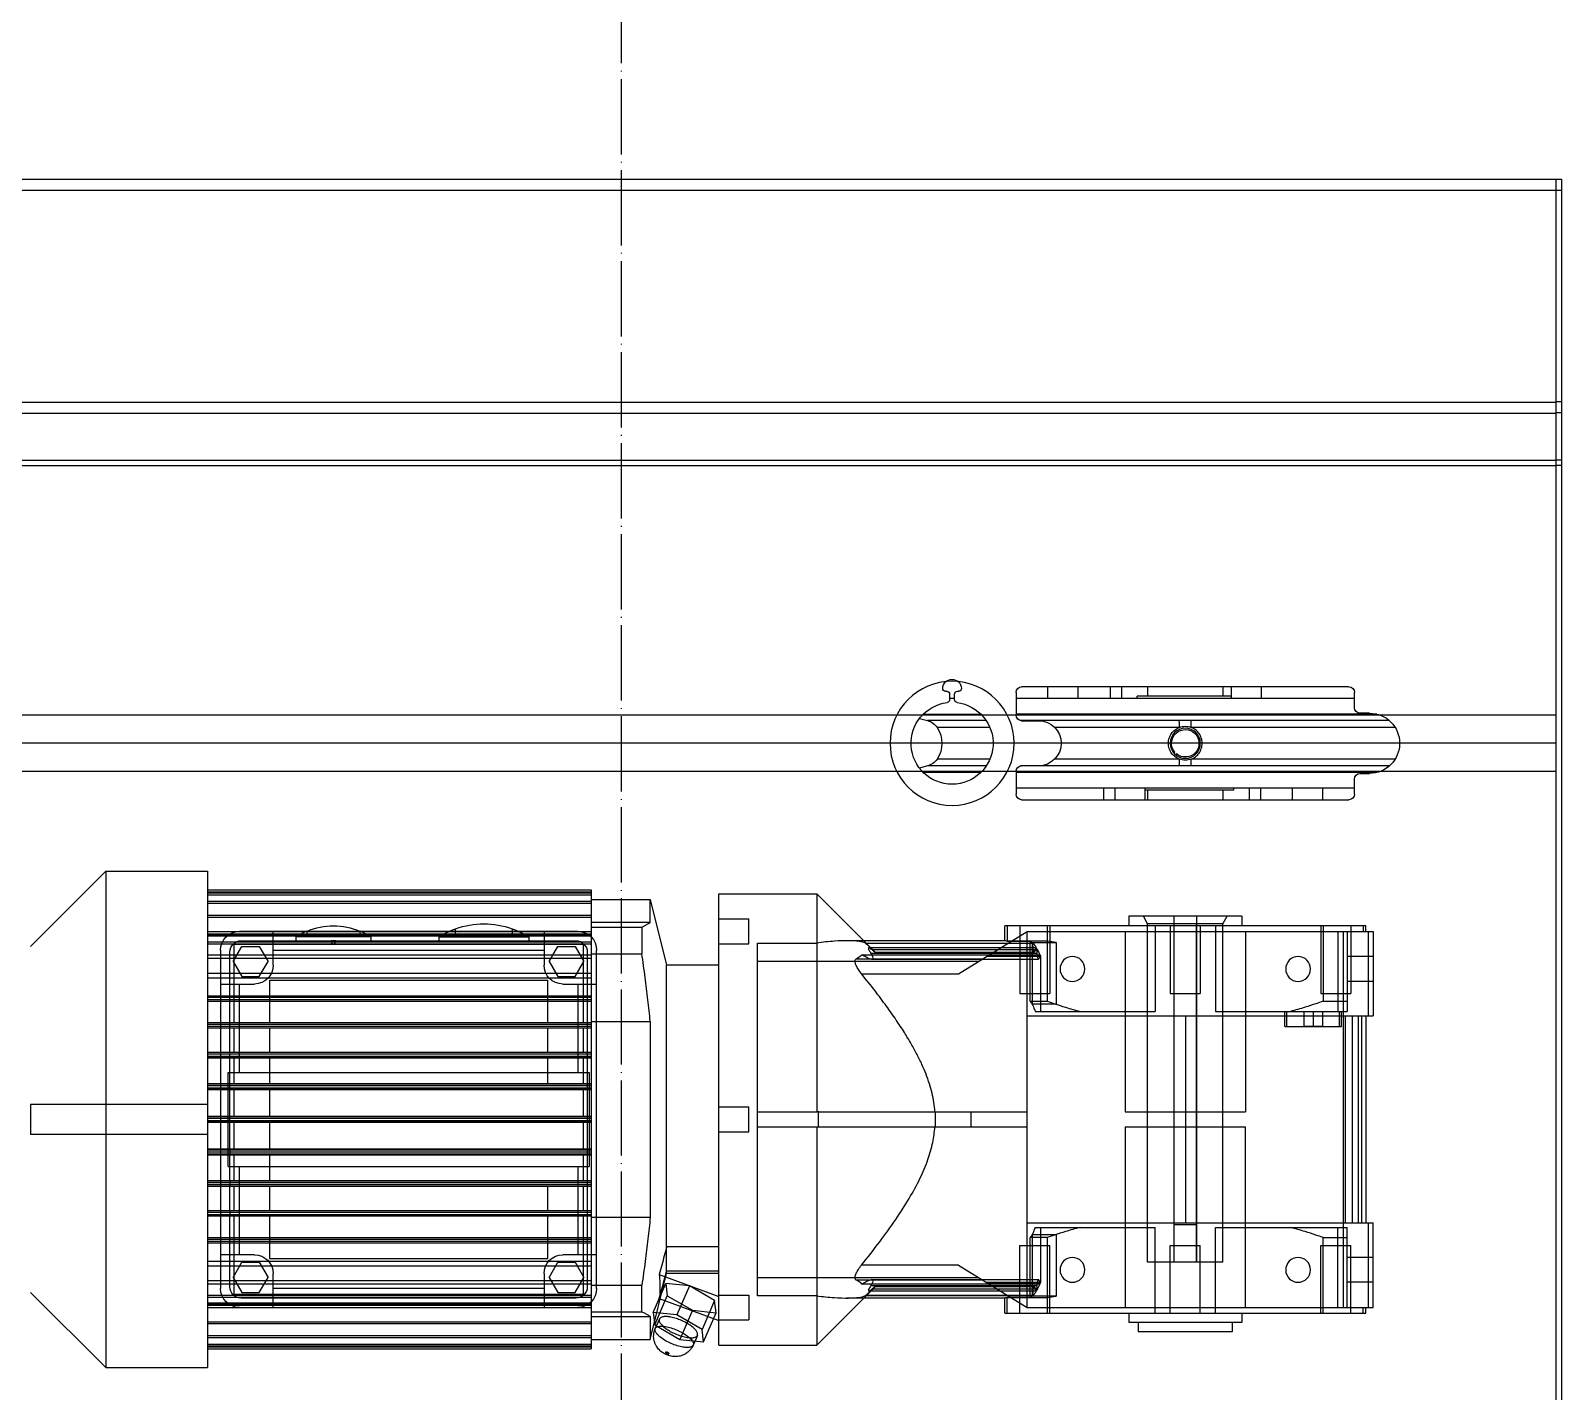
# Model space of a CAD drawing. Extents: x -12047294 to -5625356, y -1456591 to -622873.
# Drawn here: x -6040993.3 to -6040586.2, y -725895.9 to -725534.1 of the extents above; entities that cross this region are included whole.
import ezdxf

# ---------------------------------------------------------------- set-up
doc = ezdxf.new("R2010")
doc.units = 0
doc.header["$LTSCALE"] = 10
doc.header["$MEASUREMENT"] = 0
doc.linetypes.add('DOTE', pattern=[2.42, 2, -0.2, 0.02, -0.2])
for name, color, linetype in [('03__ASM_ALL_CURVES', 7, 'Continuous'), ('06__ASM_ALL_SURFS', 7, 'Continuous'), ('ACHSEN', 7, 'Continuous'), ('COSMETICS', 7, 'Continuous'), ('DOTE', 9, 'DOTE'), ('KONSTRELEM', 7, 'Continuous'), ('ROUNDS', 7, 'Continuous'), ('洗碗间-设备', 1, 'Continuous')]:
    doc.layers.add(name, color=color, linetype=linetype)

# ---------------------------------------------------------------- blocks, each defined once
blk = doc.blocks.new('A$C4BD25D8E')
at = {"color": 7, "linetype": 'Continuous'}
for p, q in [((-1537.9, 342.5), (-1537.9, 339.5)), ((-1536.4, 342.5), (-1537.9, 342.5)), ((-1482.9, 204.41), (-1392.9, 204.41)), ((-1450.15, 205), (-1425.08, 205)), ((-1447.9, 207.5), (-1447.9, 205)), ((-1427.9, 207.5), (-1427.9, 205)), ((-1417.9, 207.5), (-1417.9, 204.41)), ((-1376.55, 204.41), (-1375.25, 204.41)), ((-1488.79, 200.26), (-1392.9, 200.26)), ((-1368.27, 200.26), (-1383.54, 200.26)), ((-1435.57, 189.69), (-1435.36, 189.44)), ((-1434.83, 189.97), (-1435.08, 190.18)), ((-1488.79, 184.74), (-1392.9, 184.74)), ((-1383.54, 184.74), (-1368.26, 184.74)), ((-1482.9, 180.59), (-1392.9, 180.59)), ((-1457.9, 180.59), (-1457.9, 177.5)), ((-1450.73, 180), (-1427.15, 180)), ((-1447.9, 180), (-1447.9, 177.5)), ((-1427.9, 180), (-1427.9, 177.5))]:
    blk.add_line(p, q, dxfattribs=at)
at = {"color": 3, "linetype": 'Continuous'}
for p, q in [((-1536.4, 342.5), (-1536.4, -157.5)), ((260.6, 342.5), (-1536.4, 342.5)), ((-1482.9, 202), (-1482.9, 206)), ((-1481.4, 207.5), (-1394.4, 207.5)), ((-1392.9, 206), (-1392.9, 200)), ((-1377.3, 206.32), (-1377.65, 206.32)), ((-1376.55, 204.07), (-1376.55, 205.57)), ((-1375.25, 205.57), (-1375.25, 204.07)), ((-1374.15, 206.32), (-1374.5, 206.32)), ((-1486.9, 200.5), (-1484.4, 200.5)), ((-1394.4, 198.5), (-1398.9, 198.5)), ((-1484.4, 184.5), (-1486.9, 184.5)), ((-1398.9, 186.5), (-1394.4, 186.5)), ((-1392.9, 185), (-1392.9, 179)), ((-1482.9, 179), (-1482.9, 183)), ((-1394.4, 177.5), (-1481.4, 177.5))]:
    blk.add_line(p, q, dxfattribs=at)
at = {"color": 9, "linetype": 'Continuous'}
for p, q in [((-1537.9, 339.5), (262.1, 339.5)), ((260.6, 283.2), (-1536.4, 283.2)), ((260.6, 280.3), (-1536.4, 280.3)), ((260.6, 267.8), (-1536.4, 267.8)), ((260.6, 266.35), (-1536.4, 266.35)), ((-1420.9, 207.5), (-1420.9, 204.41)), ((-1454.9, 180.59), (-1454.9, 177.5)), ((-1177.9, 153.5), (-1279.9, 153.5)), ((-1177.9, 153), (-1279.9, 153)), ((-1177.9, 152.74), (-1279.9, 152.74)), ((-1177.9, 152.24), (-1279.9, 152.24)), ((-1177.9, 150.48), (-1279.9, 150.48)), ((-1177.9, 149.98), (-1279.9, 149.98)), ((-1177.9, 146.8), (-1279.9, 146.8)), ((-1177.9, 146.3), (-1279.9, 146.3)), ((-1267.4, 142.5), (-1195.4, 142.5)), ((-1177.9, 141.8), (-1279.9, 141.8)), ((-1177.9, 141.3), (-1279.9, 141.3)), ((-1277.9, 118.25), (-1277.9, 139)), ((-1277.9, 139), (-1184.9, 139)), ((-1186.9, 140), (-1275.9, 140)), ((-1184.9, 139), (-1184.9, 118.25)), ((-1383.94, 135.14), (-1350.33, 135.14)), ((-1278.9, 137), (-1278.9, 118.25)), ((-1195.4, 137.5), (-1267.4, 137.5)), ((-1183.9, 118.25), (-1183.9, 137)), ((-1351.82, 131.22), (-1377.57, 131.22)), ((-1281.4, 56.5), (-1281.4, 128.5)), ((-1276.4, 128.5), (-1276.4, 105)), ((-1186.4, 105), (-1186.4, 128.5)), ((-1181.4, 128.5), (-1181.4, 56.5)), ((-1177.9, 125.39), (-1279.9, 125.39)), ((-1279.9, 124.89), (-1177.9, 124.89)), ((-1177.9, 124.39), (-1279.9, 124.39)), ((-1279.9, 123.89), (-1177.9, 123.89)), ((-1484.88, 65), (-1484.88, 120)), ((-1484.88, 65), (-1484.88, 120)), ((-1482.4, 65), (-1482.4, 120)), ((-1437.92, 120), (-1437.92, 65)), ((-1177.9, 118.25), (-1279.9, 118.25)), ((-1279.9, 117.75), (-1177.9, 117.75)), ((-1177.9, 117.25), (-1279.9, 117.25)), ((-1279.9, 116.75), (-1177.9, 116.75)), ((-1278.9, 116.75), (-1278.9, 110.35)), ((-1277.9, 110.35), (-1277.9, 116.75)), ((-1184.9, 116.75), (-1184.9, 110.35)), ((-1183.9, 110.35), (-1183.9, 116.75)), ((-1177.9, 110.35), (-1279.9, 110.35)), ((-1279.9, 109.85), (-1177.9, 109.85)), ((-1177.9, 109.35), (-1279.9, 109.35)), ((-1279.9, 108.85), (-1177.9, 108.85)), ((-1278.9, 108.85), (-1278.9, 101.93)), ((-1277.9, 101.93), (-1277.9, 108.85)), ((-1184.9, 108.85), (-1184.9, 101.93)), ((-1183.9, 101.93), (-1183.9, 108.85)), ((-1177.9, 101.93), (-1279.9, 101.93)), ((-1279.9, 101.43), (-1177.9, 101.43)), ((-1177.9, 100.93), (-1279.9, 100.93)), ((-1279.9, 100.43), (-1177.9, 100.43)), ((-1278.9, 100.43), (-1278.9, 93.25)), ((-1277.9, 93.25), (-1277.9, 100.43)), ((-1184.9, 100.43), (-1184.9, 93.25)), ((-1183.9, 93.25), (-1183.9, 100.43)), ((-1177.9, 93.25), (-1279.9, 93.25)), ((-1279.9, 92.75), (-1177.9, 92.75)), ((-1177.9, 92.25), (-1279.9, 92.25)), ((-1279.9, 91.75), (-1177.9, 91.75)), ((-1278.9, 91.75), (-1278.9, 84.57)), ((-1277.9, 84.57), (-1277.9, 91.75)), ((-1184.9, 91.75), (-1184.9, 84.57)), ((-1183.9, 84.57), (-1183.9, 91.75)), ((-1177.9, 84.57), (-1279.9, 84.57)), ((-1279.9, 84.07), (-1177.9, 84.07)), ((-1177.9, 83.57), (-1279.9, 83.57)), ((-1279.9, 83.07), (-1177.9, 83.07)), ((-1278.9, 83.07), (-1278.9, 76.15)), ((-1277.9, 76.15), (-1277.9, 83.07)), ((-1184.9, 83.07), (-1184.9, 76.15)), ((-1183.9, 76.15), (-1183.9, 83.07)), ((-1276.4, 80), (-1276.4, 56.5)), ((-1186.4, 56.5), (-1186.4, 80)), ((-1177.9, 76.15), (-1279.9, 76.15)), ((-1279.9, 75.65), (-1177.9, 75.65)), ((-1177.9, 75.15), (-1279.9, 75.15)), ((-1279.9, 74.65), (-1177.9, 74.65)), ((-1278.9, 74.65), (-1278.9, 68.25)), ((-1277.9, 68.25), (-1277.9, 74.65)), ((-1184.9, 74.65), (-1184.9, 68.25)), ((-1183.9, 68.25), (-1183.9, 74.65)), ((-1177.9, 68.25), (-1279.9, 68.25)), ((-1279.9, 67.75), (-1177.9, 67.75)), ((-1177.9, 67.25), (-1279.9, 67.25)), ((-1279.9, 66.75), (-1177.9, 66.75)), ((-1278.9, 66.75), (-1278.9, 48)), ((-1277.9, 46), (-1277.9, 66.75)), ((-1184.9, 66.75), (-1184.9, 46)), ((-1183.9, 48), (-1183.9, 66.75)), ((-1177.9, 61.11), (-1279.9, 61.11)), ((-1279.9, 60.61), (-1177.9, 60.61)), ((-1177.9, 60.11), (-1279.9, 60.11)), ((-1279.9, 59.61), (-1177.9, 59.61)), ((-1377.57, 53.78), (-1351.82, 53.78)), ((-1350.33, 49.86), (-1383.94, 49.86)), ((-1184.9, 46), (-1277.9, 46)), ((-1275.9, 45), (-1186.9, 45)), ((-1267.4, 47.5), (-1195.4, 47.5)), ((-1177.9, 43.7), (-1279.9, 43.7)), ((-1177.9, 43.2), (-1279.9, 43.2)), ((-1195.4, 42.5), (-1267.4, 42.5)), ((-1177.9, 38.7), (-1279.9, 38.7)), ((-1177.9, 38.2), (-1279.9, 38.2)), ((-1177.9, 35.02), (-1279.9, 35.02)), ((-1177.9, 34.52), (-1279.9, 34.52)), ((-1177.9, 32.76), (-1279.9, 32.76)), ((-1177.9, 32.26), (-1279.9, 32.26)), ((-1177.9, 32), (-1279.9, 32)), ((-1177.9, 31.5), (-1279.9, 31.5))]:
    blk.add_line(p, q, dxfattribs=at)
at = {"color": 6, "linetype": 'Continuous'}
for p, q in [((-1177.9, 158.5), (-1177.9, 26.5)), ((-1150.9, 158.5), (-1177.9, 158.5)), ((-1150.9, 158.5), (-1150.9, 26.5)), ((-1150.9, 158.5), (-1150.9, 26.5)), ((-1130.9, 138.5), (-1150.9, 158.5)), ((-1355.33, 137.07), (-1339.9, 152.5)), ((-1339.9, 152.5), (-1339.9, 94.51)), ((-1313.9, 152.5), (-1339.9, 152.5)), ((-1313.9, 32.5), (-1313.9, 152.5)), ((-1295.65, 151), (-1300.01, 133.5)), ((-1295.65, 144.9), (-1295.65, 151)), ((-1279.9, 151), (-1295.65, 151)), ((-1279.9, 153.5), (-1279.9, 31.5)), ((-1487.9, 142.5), (-1487.9, 120)), ((-1395.9, 142.5), (-1487.9, 142.5)), ((-1486.5, 142.5), (-1486.5, 120)), ((-1485.9, 142.5), (-1485.9, 144)), ((-1485.9, 144), (-1389.9, 144)), ((-1485.23, 144), (-1485.23, 142.5)), ((-1481.9, 144), (-1481.9, 126)), ((-1480.9, 142.5), (-1480.9, 121.2)), ((-1479.9, 142.5), (-1479.9, 42.5)), ((-1478.42, 142.5), (-1478.42, 121.2)), ((-1474.54, 144), (-1474.54, 123.9)), ((-1473.9, 144), (-1473.9, 126)), ((-1453.9, 142.5), (-1453.9, 94.5)), ((-1452.9, 146.5), (-1452.9, 144)), ((-1452.9, 146.5), (-1422.9, 146.5)), ((-1447.9, 144.5), (-1449.06, 146.5)), ((-1447.9, 54.5), (-1447.9, 144.5)), ((-1447.9, 144.5), (-1427.9, 144.5)), ((-1445.9, 144), (-1445.9, 121.2)), ((-1445.9, 144), (-1445.9, 142.5)), ((-1445.9, 142.5), (-1445.9, 121.2)), ((-1441.9, 144), (-1441.9, 126)), ((-1440.9, 146.5), (-1440.9, 54.5)), ((-1440.9, 54.5), (-1440.9, 144.5)), ((-1434.9, 146.5), (-1434.9, 54.5)), ((-1434.9, 144.5), (-1434.9, 54.5)), ((-1433.9, 144), (-1433.9, 126)), ((-1429.9, 144), (-1429.9, 142.5)), ((-1429.9, 144), (-1429.9, 121.2)), ((-1429.9, 142.5), (-1429.9, 121.2)), ((-1427.9, 144.5), (-1426.75, 146.5)), ((-1427.9, 54.5), (-1427.9, 144.5)), ((-1422.9, 146.5), (-1422.9, 144)), ((-1421.9, 142.5), (-1421.9, 94.5)), ((-1401.9, 144), (-1401.9, 126)), ((-1401.26, 123.9), (-1401.26, 144)), ((-1395.9, 42.5), (-1395.9, 142.5)), ((-1377.57, 131.22), (-1395.9, 142.5)), ((-1393.9, 144), (-1393.9, 126)), ((-1390.57, 144), (-1390.57, 139.86)), ((-1389.9, 140), (-1389.9, 144)), ((-1321.9, 139.2), (-1321.9, 145.8)), ((-1313.9, 145.8), (-1321.9, 145.8)), ((-1279.9, 144.9), (-1295.65, 144.9)), ((-1293.4, 143.63), (-1293.4, 136.56)), ((-1279.9, 143.63), (-1293.4, 143.63)), ((-1177.9, 142.49), (-1279.9, 142.49)), ((-1276.4, 142.5), (-1267.4, 142.5)), ((-1267.4, 142.5), (-1267.4, 133.5)), ((-1258.9, 143.2), (-1258.9, 141)), ((-1243.9, 141), (-1243.9, 143.2)), ((-1218.4, 142.6), (-1218.4, 141)), ((-1204.4, 141), (-1204.4, 142.6)), ((-1195.4, 133.5), (-1195.4, 142.5)), ((-1195.4, 142.5), (-1186.4, 142.5)), ((-1403.53, 139.5), (-1403.53, 123.13)), ((-1397.19, 139.5), (-1403.53, 139.5)), ((-1401.26, 139.86), (-1390.57, 139.86)), ((-1397.34, 139.36), (-1397.34, 139.3)), ((-1352.9, 139.36), (-1397.34, 139.36)), ((-1397.34, 139.3), (-1352.93, 139.3)), ((-1397.19, 139.5), (-1397.19, 123.13)), ((-1396.64, 123.9), (-1396.64, 139.86)), ((-1390.57, 139.86), (-1396.64, 139.86)), ((-1389.9, 140), (-1347.92, 140)), ((-1352.9, 139.36), (-1352.9, 139.3)), ((-1324.2, 139.4), (-1339.9, 139.4)), ((-1324.2, 45.6), (-1324.2, 139.4)), ((-1313.9, 139.2), (-1321.9, 139.2)), ((-1177.9, 141.87), (-1279.9, 141.87)), ((-1177.9, 141.6), (-1279.9, 141.6)), ((-1177.9, 139.75), (-1279.9, 139.75)), ((-1177.9, 139.2), (-1279.9, 139.2)), ((-1275.71, 138.5), (-1278.02, 134.5)), ((-1271.09, 138.5), (-1275.71, 138.5)), ((-1268.78, 134.5), (-1271.09, 138.5)), ((-1263.4, 141), (-1263.4, 140)), ((-1239.4, 141), (-1263.4, 141)), ((-1239.4, 141), (-1239.4, 140)), ((-1221.4, 141), (-1221.4, 140)), ((-1221.4, 141), (-1201.4, 141)), ((-1221.4, 141), (-1201.4, 141)), ((-1211.4, 139), (-1211.4, 139)), ((-1211.4, 139), (-1211.4, 139)), ((-1201.4, 141), (-1201.4, 140)), ((-1191.71, 138.5), (-1194.02, 134.5)), ((-1187.09, 138.5), (-1191.71, 138.5)), ((-1184.78, 134.5), (-1187.09, 138.5)), ((-1487.9, 135.8), (-1480.9, 135.8)), ((-1399.39, 135.8), (-1399.2, 136.28)), ((-1399.39, 135.86), (-1399.39, 121.2)), ((-1399.39, 135.86), (-1385.11, 135.86)), ((-1399.39, 135.8), (-1385.01, 135.8)), ((-1351.94, 136.28), (-1399.2, 136.28)), ((-1354.5, 135.09), (-1398.9, 135.09)), ((-1398.55, 136.63), (-1354.34, 136.63)), ((-1398.2, 138.14), (-1353.73, 138.14)), ((-1397.98, 137.56), (-1354.66, 137.56)), ((-1355.44, 136.95), (-1397.76, 136.95)), ((-1382.9, 134.5), (-1324.2, 134.5)), ((-1279.9, 136.56), (-1293.4, 136.56)), ((-1281.4, 128.5), (-1281.4, 137.5)), ((-1177.9, 136.23), (-1279.9, 136.23)), ((-1177.9, 135.36), (-1279.9, 135.36)), ((-1275.71, 130.5), (-1278.02, 134.5)), ((-1268.78, 134.5), (-1271.09, 130.5)), ((-1191.71, 130.5), (-1194.02, 134.5)), ((-1184.78, 134.5), (-1187.09, 130.5)), ((-1181.4, 137.5), (-1181.4, 128.5)), ((-1313.9, 133.5), (-1300.01, 133.5)), ((-1300.01, 51.5), (-1300.01, 133.5)), ((-1177.9, 131.42), (-1279.9, 131.42)), ((-1271.09, 130.5), (-1275.71, 130.5)), ((-1187.09, 130.5), (-1191.71, 130.5)), ((-1487.9, 129.2), (-1480.9, 129.2)), ((-1272.4, 128.5), (-1281.4, 128.5)), ((-1177.9, 130.16), (-1279.9, 130.16)), ((-1268.4, 118.25), (-1268.4, 129.5)), ((-1194.4, 129.5), (-1268.4, 129.5)), ((-1194.4, 129.5), (-1194.4, 118.25)), ((-1181.4, 128.5), (-1190.4, 128.5)), ((-1473.9, 126), (-1481.9, 126)), ((-1474.54, 123.9), (-1480.9, 123.9)), ((-1433.9, 126), (-1441.9, 126)), ((-1403.53, 123.13), (-1397.19, 123.13)), ((-1393.9, 126), (-1401.9, 126)), ((-1396.64, 123.9), (-1401.26, 123.9)), ((-1395.9, 120), (-1487.9, 120)), ((-1485.9, 120), (-1485.9, 65)), ((-1483.87, 120), (-1483.87, 65)), ((-1482.4, 65), (-1482.4, 120)), ((-1465.85, 121.2), (-1480.9, 121.2)), ((-1445.9, 121.2), (-1480.9, 121.2)), ((-1480.51, 65), (-1480.51, 120)), ((-1479.4, 117.2), (-1479.4, 121.2)), ((-1478.9, 117.2), (-1478.9, 121.2)), ((-1474.4, 121.2), (-1474.4, 117.3)), ((-1471.9, 121.2), (-1471.9, 117.3)), ((-1469.4, 121.2), (-1469.4, 117.3)), ((-1464.9, 117.2), (-1464.9, 121.2)), ((-1464.4, 117.2), (-1464.4, 121.2)), ((-1397.97, 121.2), (-1429.9, 121.2)), ((-1397.97, 121.2), (-1409.95, 121.2)), ((-1295.65, 118.52), (-1295.65, 66.48)), ((-1279.9, 118.52), (-1295.65, 118.52)), ((-1278.9, 118.25), (-1278.9, 116.75)), ((-1183.9, 116.75), (-1183.9, 118.25)), ((-1464.4, 117.2), (-1479.4, 117.2)), ((-1469.4, 117.3), (-1474.4, 117.3)), ((-1268.4, 110.35), (-1268.4, 116.75)), ((-1194.4, 116.75), (-1194.4, 110.35)), ((-1278.9, 110.35), (-1278.9, 108.85)), ((-1183.9, 108.85), (-1183.9, 110.35)), ((-1177.9, 108.85), (-1279.9, 108.85)), ((-1268.4, 101.93), (-1268.4, 108.85)), ((-1194.4, 108.85), (-1194.4, 101.93)), ((-1279.9, 101.93), (-1177.9, 101.93)), ((-1279.4, 105), (-1279.4, 80)), ((-1183.4, 105), (-1279.4, 105)), ((-1278.9, 101.93), (-1278.9, 100.43)), ((-1183.9, 100.43), (-1183.9, 101.93)), ((-1183.4, 80), (-1183.4, 105)), ((-1177.9, 100.43), (-1279.9, 100.43)), ((-1194.4, 100.43), (-1194.4, 93.25)), ((-1421.9, 94.5), (-1453.9, 94.5)), ((-1324.2, 94.5), (-1395.9, 94.5)), ((-1380.9, 94.5), (-1380.9, 90.5)), ((-1371.4, 94.5), (-1371.4, 90.5)), ((-1340.43, 94.51), (-1339.9, 94.51)), ((-1321.9, 89.2), (-1321.9, 95.8)), ((-1313.9, 95.8), (-1321.9, 95.8)), ((-1177.9, 96.5), (-1130.9, 96.5)), ((-1130.9, 96.5), (-1130.9, 88.5)), ((-1453.9, 42.5), (-1453.9, 90.5)), ((-1421.9, 90.5), (-1453.9, 90.5)), ((-1421.9, 90.5), (-1421.9, 42.5)), ((-1324.2, 90.5), (-1395.9, 90.5)), ((-1339.9, 90.49), (-1340.43, 90.49)), ((-1339.9, 90.49), (-1339.9, 32.5)), ((-1279.9, 93.26), (-1177.9, 93.26)), ((-1177.9, 91.74), (-1279.9, 91.74)), ((-1278.9, 93.25), (-1278.9, 91.75)), ((-1277.9, 93.25), (-1268.4, 93.26)), ((-1268.4, 91.74), (-1277.9, 91.75)), ((-1194.4, 93.26), (-1184.9, 93.25)), ((-1194.4, 91.75), (-1194.4, 84.57)), ((-1184.9, 91.75), (-1194.4, 91.74)), ((-1184.9, 93.25), (-1177.9, 93.26)), ((-1177.9, 91.74), (-1184.9, 91.75)), ((-1183.9, 91.75), (-1183.9, 93.25)), ((-1313.9, 89.2), (-1321.9, 89.2)), ((-1177.9, 88.5), (-1130.9, 88.5)), ((-1279.9, 84.57), (-1177.9, 84.57)), ((-1177.9, 83.07), (-1279.9, 83.07)), ((-1278.9, 84.57), (-1278.9, 83.07)), ((-1194.4, 83.07), (-1194.4, 76.15)), ((-1183.9, 84.57), (-1183.9, 83.07)), ((-1183.4, 80), (-1279.4, 80)), ((-1279.9, 76.15), (-1177.9, 76.15)), ((-1278.9, 76.15), (-1278.9, 74.65)), ((-1268.4, 68.25), (-1268.4, 74.65)), ((-1194.4, 74.65), (-1194.4, 68.25)), ((-1183.9, 76.15), (-1183.9, 74.65)), ((-1279.9, 66.48), (-1295.65, 66.48)), ((-1278.9, 68.25), (-1278.9, 66.75)), ((-1268.4, 55.5), (-1268.4, 66.75)), ((-1194.4, 66.75), (-1194.4, 55.5)), ((-1183.9, 68.25), (-1183.9, 66.75)), ((-1487.9, 42.5), (-1487.9, 65)), ((-1395.9, 65), (-1487.9, 65)), ((-1486.5, 65), (-1486.5, 42.5)), ((-1480.9, 42.5), (-1480.9, 63.8)), ((-1445.9, 63.8), (-1480.9, 63.8)), ((-1465.85, 63.8), (-1480.9, 63.8)), ((-1474.54, 61.1), (-1480.9, 61.1)), ((-1478.42, 42.5), (-1478.42, 63.8)), ((-1474.54, 41), (-1474.54, 61.1)), ((-1445.9, 41), (-1445.9, 63.8)), ((-1445.9, 42.5), (-1445.9, 63.8)), ((-1440.9, 64.5), (-1434.9, 64.5)), ((-1429.9, 42.5), (-1429.9, 63.8)), ((-1429.9, 41), (-1429.9, 63.8)), ((-1397.97, 63.8), (-1429.9, 63.8)), ((-1397.97, 63.8), (-1409.95, 63.8)), ((-1403.53, 61.87), (-1403.53, 45.5)), ((-1397.19, 61.87), (-1403.53, 61.87)), ((-1401.26, 41), (-1401.26, 61.1)), ((-1401.26, 61.1), (-1396.64, 61.1)), ((-1399.39, 63.8), (-1399.39, 49.14)), ((-1397.19, 61.87), (-1397.19, 45.5)), ((-1396.64, 45.14), (-1396.64, 61.1)), ((-1481.9, 41), (-1481.9, 59)), ((-1473.9, 59), (-1481.9, 59)), ((-1473.9, 41), (-1473.9, 59)), ((-1441.9, 41), (-1441.9, 59)), ((-1433.9, 59), (-1441.9, 59)), ((-1433.9, 41), (-1433.9, 59)), ((-1401.9, 41), (-1401.9, 59)), ((-1393.9, 59), (-1401.9, 59)), ((-1393.9, 41), (-1393.9, 59)), ((-1313.9, 58.62), (-1300.01, 58.62)), ((-1487.9, 55.8), (-1480.9, 55.8)), ((-1447.9, 54.5), (-1427.9, 54.5)), ((-1377.57, 53.78), (-1395.9, 42.5)), ((-1281.4, 47.5), (-1281.4, 56.5)), ((-1281.4, 56.5), (-1272.4, 56.5)), ((-1177.9, 54.84), (-1279.9, 54.84)), ((-1177.9, 53.58), (-1279.9, 53.58)), ((-1275.71, 54.5), (-1278.02, 50.5)), ((-1271.09, 54.5), (-1275.71, 54.5)), ((-1268.78, 50.5), (-1271.09, 54.5)), ((-1194.4, 55.5), (-1268.4, 55.5)), ((-1191.71, 54.5), (-1194.02, 50.5)), ((-1187.09, 54.5), (-1191.71, 54.5)), ((-1190.4, 56.5), (-1181.4, 56.5)), ((-1184.78, 50.5), (-1187.09, 54.5)), ((-1181.4, 56.5), (-1181.4, 47.5)), ((-1487.9, 49.2), (-1480.9, 49.2)), ((-1399.2, 48.72), (-1399.39, 49.2)), ((-1385.01, 49.2), (-1399.39, 49.2)), ((-1385.11, 49.14), (-1399.39, 49.14)), ((-1354.5, 49.91), (-1398.9, 49.91)), ((-1324.2, 50.5), (-1382.9, 50.5)), ((-1300.01, 52.21), (-1313.9, 52.21)), ((-1313.9, 51.5), (-1300.01, 51.5)), ((-1298.06, 51.29), (-1313.9, 45.43)), ((-1306.07, 48.22), (-1299.78, 48.86)), ((-1299.78, 48.86), (-1300.19, 45.62)), ((-1295.65, 34), (-1300.01, 51.5)), ((-1296.44, 41.14), (-1299.78, 48.86)), ((-1177.9, 49.64), (-1279.9, 49.64)), ((-1275.71, 46.5), (-1278.02, 50.5)), ((-1268.78, 50.5), (-1271.09, 46.5)), ((-1267.4, 51.5), (-1267.4, 42.5)), ((-1195.4, 42.5), (-1195.4, 51.5)), ((-1191.71, 46.5), (-1194.02, 50.5)), ((-1184.78, 50.5), (-1187.09, 46.5)), ((-1403.53, 45.5), (-1397.19, 45.5)), ((-1390.57, 45.14), (-1401.26, 45.14)), ((-1399.2, 48.72), (-1351.94, 48.72)), ((-1354.34, 48.37), (-1398.55, 48.37)), ((-1398.2, 46.86), (-1353.73, 46.86)), ((-1354.66, 47.44), (-1397.98, 47.44)), ((-1355.44, 48.05), (-1397.76, 48.05)), ((-1397.34, 45.7), (-1397.34, 45.64)), ((-1352.93, 45.7), (-1397.34, 45.7)), ((-1397.34, 45.64), (-1352.9, 45.64)), ((-1396.64, 45.14), (-1390.57, 45.14)), ((-1390.57, 41), (-1390.57, 45.14)), ((-1389.9, 41), (-1389.9, 45)), ((-1389.9, 45), (-1347.92, 45)), ((-1355.33, 47.92), (-1339.9, 32.5)), ((-1352.9, 45.7), (-1352.9, 45.64)), ((-1339.9, 45.6), (-1324.2, 45.6)), ((-1321.9, 45.8), (-1321.9, 39.2)), ((-1313.9, 45.8), (-1321.9, 45.8)), ((-1298.06, 44.88), (-1313.9, 39.02)), ((-1312.76, 44.34), (-1306.07, 48.22)), ((-1300.19, 45.62), (-1306.88, 41.74)), ((-1306.07, 48.22), (-1302.72, 40.5)), ((-1296.84, 37.9), (-1300.19, 45.62)), ((-1293.4, 41.37), (-1293.4, 48.44)), ((-1279.9, 48.44), (-1293.4, 48.44)), ((-1177.9, 48.77), (-1279.9, 48.77)), ((-1177.9, 45.8), (-1279.9, 45.8)), ((-1177.9, 45.25), (-1279.9, 45.25)), ((-1271.09, 46.5), (-1275.71, 46.5)), ((-1187.09, 46.5), (-1191.71, 46.5)), ((-1130.9, 46.5), (-1150.9, 26.5)), ((-1395.9, 42.5), (-1487.9, 42.5)), ((-1485.9, 41), (-1485.9, 42.5)), ((-1389.9, 41), (-1485.9, 41)), ((-1485.23, 41), (-1485.23, 42.5)), ((-1452.9, 41), (-1452.9, 38.5)), ((-1445.9, 41), (-1445.9, 42.5)), ((-1429.9, 41), (-1429.9, 42.5)), ((-1422.9, 41), (-1422.9, 38.5)), ((-1313.17, 41.11), (-1312.76, 44.34)), ((-1306.88, 41.74), (-1313.17, 41.11)), ((-1309.82, 33.39), (-1313.17, 41.11)), ((-1312.76, 44.34), (-1309.41, 36.63)), ((-1306.88, 41.74), (-1303.53, 34.02)), ((-1302.72, 40.5), (-1296.44, 41.14)), ((-1296.44, 41.14), (-1296.84, 37.9)), ((-1279.9, 41.37), (-1293.4, 41.37)), ((-1177.9, 43.4), (-1279.9, 43.4)), ((-1177.9, 43.13), (-1279.9, 43.13)), ((-1177.9, 42.51), (-1279.9, 42.51)), ((-1267.4, 42.5), (-1276.4, 42.5)), ((-1186.4, 42.5), (-1195.4, 42.5)), ((-1452.9, 38.5), (-1422.9, 38.5)), ((-1450.4, 38.5), (-1450.4, 36)), ((-1425.4, 38.5), (-1425.4, 36)), ((-1313.9, 39.2), (-1321.9, 39.2)), ((-1309.41, 36.63), (-1302.72, 40.5)), ((-1296.84, 37.9), (-1303.53, 34.02)), ((-1298.08, 39.45), (-1296.97, 36.88)), ((-1295.65, 40.1), (-1295.65, 34)), ((-1279.9, 40.1), (-1295.65, 40.1)), ((-1450.4, 36), (-1425.4, 36)), ((-1309.82, 33.39), (-1309.41, 36.63)), ((-1303.53, 34.02), (-1309.82, 33.39)), ((-1308.18, 35.07), (-1307.06, 32.5)), ((-1279.9, 34), (-1295.65, 34)), ((-1313.9, 32.5), (-1339.9, 32.5)), ((-1150.9, 26.5), (-1177.9, 26.5))]:
    blk.add_line(p, q, dxfattribs=at)
at = {"color": 7, "linetype": 'Continuous'}
blk.add_circle((-1437.9, 192.5), 4, dxfattribs=at)
at = {"color": 6, "linetype": 'Continuous'}
for centre in [(-1467.9, 132.5), (-1407.9, 132.5), (-1467.9, 52.5), (-1407.9, 52.5)]:
    blk.add_circle(centre, 3.3, dxfattribs=at)
at = {"color": 3, "linetype": 'Continuous'}
for centre, radius, start, end in [((-1375.9, 207), 2.5, 2.2924, 177.7076), ((-1481.4, 206), 1.5, 90, 180), ((-1394.4, 206), 1.5, 0, 90), ((-1377.65, 207.07), 0.75, 177.7076, 270), ((-1377.3, 205.57), 0.75, 0, 90), ((-1377.3, 204.07), 0.75, 276.902, 0), ((-1374.5, 205.57), 0.75, 90, 180), ((-1374.5, 204.07), 0.75, 180, 263.098), ((-1374.15, 207.07), 0.75, 270, 2.2924), ((-1486.9, 192.5), 8, 90, 270), ((-1484.4, 202), 1.5, 270, 0), ((-1394.4, 200), 1.5, 270, 0), ((-1375.9, 192.5), 10.9, 96.902, 83.098), ((-1398.9, 192.5), 6, 90, 270), ((-1484.4, 183), 1.5, 0, 90), ((-1394.4, 185), 1.5, 0, 90), ((-1481.4, 179), 1.5, 180, 270), ((-1394.4, 179), 1.5, 270, 0)]:
    blk.add_arc(centre, radius, start, end, dxfattribs=at)
at = {"color": 7, "linetype": 'Continuous'}
blk.add_arc((-1437.9, 192.5), 3.65, 320.5125, 309.7403, dxfattribs=at)
at = {"color": 6, "linetype": 'Continuous'}
for centre, radius, start, end in [((-1276.4, 137.5), 5, 90, 180), ((-1251.4, 122.18), 22.32, 109.6358, 122.5203), ((-1251.4, 122.18), 22.3, 70.3461, 109.6539), ((-1251.4, 122.18), 22.32, 57.4797, 70.3642), ((-1211.4, 125.83), 18.17, 112.6629, 123.3964), ((-1211.4, 125.83), 18.14, 67.3, 112.7), ((-1211.4, 125.83), 18.17, 56.6036, 67.3371), ((-1186.4, 137.5), 5, 0, 90), ((-1435.75, 351.22), 214.15, 278.6514, 279.2655), ((-1395, 136.92), 3.38, 130.3106, 133.9238), ((-1275.9, 137), 3, 90, 180), ((-1186.9, 137), 3, 0, 90), ((-1272.4, 133.5), 5, 270, 0), ((-1190.4, 133.5), 5, 180, 270), ((-1399.62, 92.51), 59.22, 359.9869, 1.9222), ((-1400.15, 92.5), 59.75, 358.0863, 0.0046), ((-1272.4, 51.5), 5, 0, 90), ((-1190.4, 51.5), 5, 90, 180), ((-1436.55, -171.32), 219.32, 80.742, 81.3417), ((-1394.96, 48.12), 3.44, 226.1088, 229.6568), ((-1276.4, 47.5), 5, 180, 270), ((-1275.9, 48), 3, 180, 270), ((-1186.9, 48), 3, 270, 0), ((-1186.4, 47.5), 5, 270, 0)]:
    blk.add_arc(centre, radius, start, end, dxfattribs=at)
for centre, start_param, end_param in [((-1398.9, 142.09), -3.731627, -3.141593), ((-1398.9, 42.91), 0, 0.590034)]:
    blk.add_ellipse(centre, major_axis=(0, 7), ratio=0.078702, start_param=start_param, end_param=end_param, dxfattribs=at)
for points, knots in [([(-1293.4, 143.63), (-1293.7, 143.77), (-1294.26, 144.05), (-1295.01, 144.46), (-1295.45, 144.75), (-1295.65, 144.9)], [0, 0, 0, 0, 0.387046, 0.717515, 1, 1, 1, 1]), ([(-1396.64, 139.86), (-1396.99, 139.7), (-1397.71, 139.06), (-1398.6, 137.67), (-1399.12, 136.52), (-1399.39, 135.86)], [0, 0, 0, 0, 0.237564, 0.565452, 1, 1, 1, 1]), ([(-1397.76, 136.95), (-1397.65, 136.95), (-1397.56, 137.47), (-1397.43, 138.13), (-1397.37, 138.88), (-1397.34, 139.3)], [0, 0, 0, 0, 0.129593, 0.47298, 1, 1, 1, 1]), ([(-1390.57, 139.86), (-1390.45, 139.88), (-1390.25, 139.93), (-1390.03, 139.97), (-1389.93, 139.99), (-1389.9, 140)], [0, 0, 0, 0, 0.556048, 0.888365, 1, 1, 1, 1]), ([(-1352.93, 139.3), (-1353.3, 138.96), (-1353.88, 138.4), (-1354.84, 137.57), (-1355.05, 137.28), (-1355.5, 136.95), (-1355.44, 136.95)], [0, 0, 0, 0, 0.436495, 0.758942, 0.947018, 1, 1, 1, 1]), ([(-1352.87, 139.36), (-1352.35, 139.61), (-1350.85, 139.91), (-1348.1, 140.05), (-1344.32, 139.9), (-1341.48, 139.6), (-1339.9, 139.4)], [0, 0, 0, 0, 0.134069, 0.344413, 0.634026, 1, 1, 1, 1]), ([(-1277.9, 139), (-1277.91, 139.01), (-1277.94, 139.04), (-1277.98, 139.08), (-1278.01, 139.11), (-1278.02, 139.12)], [0, 0, 0, 0, 0.331781, 0.66513, 1, 1, 1, 1]), ([(-1211.4, 139), (-1211.46, 139.06), (-1211.58, 139.18), (-1211.74, 139.34), (-1211.87, 139.48), (-1211.98, 139.61), (-1212.05, 139.72), (-1212.1, 139.8), (-1212.12, 139.88), (-1212.08, 139.94), (-1212.01, 139.97), (-1211.9, 139.99), (-1211.77, 140), (-1211.59, 140), (-1211.47, 140), (-1211.4, 140)], [0, 0, 0, 0, 0.137446, 0.257707, 0.36113, 0.448071, 0.517619, 0.569752, 0.606332, 0.636737, 0.674419, 0.728209, 0.801162, 0.892464, 1, 1, 1, 1]), ([(-1211.4, 140), (-1211.3, 140), (-1211.11, 140), (-1210.89, 139.99), (-1210.7, 139.96), (-1210.69, 139.78), (-1210.81, 139.63), (-1210.97, 139.44), (-1211.17, 139.23), (-1211.32, 139.08), (-1211.4, 139)], [0, 0, 0, 0, 0.16308, 0.289783, 0.369174, 0.431008, 0.53007, 0.660848, 0.820355, 1, 1, 1, 1]), ([(-1184.9, 139), (-1184.89, 139.01), (-1184.86, 139.04), (-1184.82, 139.08), (-1184.79, 139.11), (-1184.78, 139.12)], [0, 0, 0, 0, 0.335813, 0.66914, 1, 1, 1, 1]), ([(-1398.9, 135.09), (-1398.82, 135.09), (-1398.73, 135.42), (-1398.63, 135.86), (-1398.58, 136.35), (-1398.55, 136.63)], [0, 0, 0, 0, 0.134157, 0.471642, 1, 1, 1, 1]), ([(-1398.55, 136.63), (-1398.52, 136.91), (-1398.47, 137.39), (-1398.37, 137.83), (-1398.27, 138.14), (-1398.2, 138.14)], [0, 0, 0, 0, 0.530687, 0.866428, 1, 1, 1, 1]), ([(-1398.2, 138.14), (-1398.17, 138.14), (-1398.1, 138.04), (-1398.04, 137.85), (-1398, 137.67), (-1397.98, 137.56)], [0, 0, 0, 0, 0.155119, 0.482244, 1, 1, 1, 1]), ([(-1397.98, 137.56), (-1397.96, 137.44), (-1397.92, 137.26), (-1397.86, 137.06), (-1397.79, 136.95), (-1397.76, 136.95)], [0, 0, 0, 0, 0.516617, 0.845563, 1, 1, 1, 1]), ([(-1355.44, 136.95), (-1355.4, 136.95), (-1355.28, 137.07), (-1355.02, 137.24), (-1354.8, 137.44), (-1354.66, 137.56)], [0, 0, 0, 0, 0.119487, 0.451939, 1, 1, 1, 1]), ([(-1354.5, 135.09), (-1354.61, 135.09), (-1354.85, 135.14), (-1354.91, 135.57), (-1354.69, 136.05), (-1354.48, 136.42), (-1354.34, 136.63)], [0, 0, 0, 0, 0.163199, 0.325296, 0.599192, 1, 1, 1, 1]), ([(-1353.73, 138.14), (-1353.8, 138.14), (-1353.98, 138.06), (-1354.29, 137.86), (-1354.52, 137.67), (-1354.66, 137.56)], [0, 0, 0, 0, 0.187046, 0.516902, 1, 1, 1, 1]), ([(-1354.5, 135.09), (-1354.3, 135.09), (-1353.79, 135.24), (-1352.94, 135.65), (-1352.3, 136.04), (-1351.94, 136.28)], [0, 0, 0, 0, 0.2119, 0.545708, 1, 1, 1, 1]), ([(-1353.73, 138.14), (-1353.67, 138.14), (-1353.59, 137.8), (-1353.95, 137.37), (-1354.16, 136.9), (-1354.34, 136.63)], [0, 0, 0, 0, 0.111473, 0.433339, 1, 1, 1, 1]), ([(-1350.33, 135.14), (-1350.53, 135.26), (-1350.92, 135.51), (-1351.46, 135.88), (-1351.79, 136.14), (-1351.94, 136.28)], [0, 0, 0, 0, 0.364711, 0.697802, 1, 1, 1, 1]), ([(-1351.82, 131.22), (-1351.53, 131.59), (-1351.02, 132.28), (-1350.44, 133.29), (-1350.13, 134.11), (-1350.03, 134.74), (-1350.21, 135.07), (-1350.33, 135.14)], [0, 0, 0, 0, 0.318279, 0.578716, 0.775004, 0.908981, 1, 1, 1, 1]), ([(-1295.65, 118.52), (-1295.46, 120.44), (-1295.05, 124.36), (-1294.3, 130.37), (-1293.72, 134.46), (-1293.4, 136.56)], [0, 0, 0, 0, 0.318883, 0.64971, 1, 1, 1, 1]), ([(-1371.33, 94.5), (-1371.27, 95.33), (-1371.08, 97), (-1370.59, 99.5), (-1369.89, 102.02), (-1368.98, 104.56), (-1367.88, 107.16), (-1366.56, 109.86), (-1365, 112.7), (-1363.15, 115.75), (-1360.96, 119.08), (-1358.36, 122.77), (-1355.28, 126.87), (-1353.04, 129.72), (-1351.82, 131.22)], [0, 0, 0, 0, 0.059396, 0.11952, 0.181097, 0.244731, 0.311358, 0.382016, 0.458282, 0.542019, 0.63567, 0.741802, 0.86257, 1, 1, 1, 1]), ([(-1474.54, 123.9), (-1473.91, 123.68), (-1472.32, 123.14), (-1469.43, 122.21), (-1467.15, 121.55), (-1465.85, 121.2)], [0, 0, 0, 0, 0.219124, 0.554999, 1, 1, 1, 1]), ([(-1401.26, 123.9), (-1401.89, 123.68), (-1403.49, 123.14), (-1406.37, 122.21), (-1408.65, 121.55), (-1409.95, 121.2)], [0, 0, 0, 0, 0.219124, 0.554999, 1, 1, 1, 1]), ([(-1396.64, 123.9), (-1396.81, 123.72), (-1397.15, 123.24), (-1397.59, 122.33), (-1397.84, 121.61), (-1397.97, 121.2)], [0, 0, 0, 0, 0.244835, 0.576351, 1, 1, 1, 1]), ([(-1351.82, 53.78), (-1353.47, 55.83), (-1356.59, 59.8), (-1360.85, 65.69), (-1364.46, 71.28), (-1367.36, 76.58), (-1369.49, 81.57), (-1370.81, 86.17), (-1371.23, 89.12), (-1371.33, 90.5)], [0, 0, 0, 0, 0.186866, 0.359201, 0.517126, 0.659947, 0.788906, 0.901656, 1, 1, 1, 1]), ([(-1295.65, 66.48), (-1295.46, 64.56), (-1295.05, 60.64), (-1294.3, 54.63), (-1293.72, 50.54), (-1293.4, 48.44)], [0, 0, 0, 0, 0.318883, 0.64971, 1, 1, 1, 1]), ([(-1474.54, 61.1), (-1473.91, 61.32), (-1472.32, 61.86), (-1469.43, 62.79), (-1467.15, 63.45), (-1465.85, 63.8)], [0, 0, 0, 0, 0.218534, 0.555227, 1, 1, 1, 1]), ([(-1409.95, 63.8), (-1408.65, 63.45), (-1406.37, 62.79), (-1403.48, 61.86), (-1401.89, 61.32), (-1401.26, 61.1)], [0, 0, 0, 0, 0.445867, 0.780881, 1, 1, 1, 1]), ([(-1397.97, 63.8), (-1397.84, 63.39), (-1397.59, 62.67), (-1397.15, 61.76), (-1396.81, 61.28), (-1396.64, 61.1)], [0, 0, 0, 0, 0.423649, 0.755165, 1, 1, 1, 1]), ([(-1300.01, 58.62), (-1299.79, 57.82), (-1299.37, 56.19), (-1298.72, 53.75), (-1298.28, 52.11), (-1298.06, 51.29)], [0, 0, 0, 0, 0.330656, 0.662913, 1, 1, 1, 1]), ([(-1350.33, 49.86), (-1350.27, 49.89), (-1350.17, 49.99), (-1350.09, 50.2), (-1350.07, 50.46), (-1350.12, 50.77), (-1350.22, 51.14), (-1350.39, 51.56), (-1350.63, 52.04), (-1350.95, 52.57), (-1351.35, 53.17), (-1351.65, 53.57), (-1351.82, 53.78)], [0, 0, 0, 0, 0.044365, 0.091862, 0.14849, 0.217781, 0.301562, 0.402259, 0.521066, 0.660021, 0.819355, 1, 1, 1, 1]), ([(-1399.39, 49.14), (-1399.12, 48.48), (-1398.6, 47.33), (-1397.71, 45.94), (-1396.99, 45.3), (-1396.64, 45.14)], [0, 0, 0, 0, 0.434548, 0.762436, 1, 1, 1, 1]), ([(-1398.55, 48.37), (-1398.58, 48.65), (-1398.63, 49.14), (-1398.73, 49.59), (-1398.82, 49.91), (-1398.9, 49.91)], [0, 0, 0, 0, 0.532162, 0.867547, 1, 1, 1, 1]), ([(-1354.34, 48.37), (-1354.48, 48.58), (-1354.69, 48.95), (-1354.91, 49.43), (-1354.85, 49.86), (-1354.61, 49.91), (-1354.5, 49.91)], [0, 0, 0, 0, 0.400924, 0.674802, 0.836843, 1, 1, 1, 1]), ([(-1351.94, 48.72), (-1352.29, 48.96), (-1352.93, 49.35), (-1353.79, 49.76), (-1354.3, 49.91), (-1354.5, 49.91)], [0, 0, 0, 0, 0.452444, 0.786639, 1, 1, 1, 1]), ([(-1351.94, 48.72), (-1351.79, 48.86), (-1351.46, 49.12), (-1350.92, 49.49), (-1350.53, 49.74), (-1350.33, 49.86)], [0, 0, 0, 0, 0.302211, 0.635304, 1, 1, 1, 1]), ([(-1298.06, 44.88), (-1298.28, 45.7), (-1298.72, 47.34), (-1299.37, 49.78), (-1299.79, 51.41), (-1300.01, 52.21)], [0, 0, 0, 0, 0.33693, 0.669188, 1, 1, 1, 1]), ([(-1298.06, 51.29), (-1298.13, 50.57), (-1298.23, 49.14), (-1298.24, 47), (-1298.14, 45.58), (-1298.06, 44.88)], [0, 0, 0, 0, 0.337195, 0.668277, 1, 1, 1, 1]), ([(-1398.2, 46.86), (-1398.27, 46.86), (-1398.37, 47.17), (-1398.47, 47.62), (-1398.52, 48.09), (-1398.55, 48.37)], [0, 0, 0, 0, 0.134638, 0.471604, 1, 1, 1, 1]), ([(-1397.98, 47.44), (-1398, 47.33), (-1398.04, 47.15), (-1398.1, 46.96), (-1398.17, 46.86), (-1398.2, 46.86)], [0, 0, 0, 0, 0.514974, 0.843515, 1, 1, 1, 1]), ([(-1397.76, 48.05), (-1397.79, 48.05), (-1397.86, 47.95), (-1397.92, 47.75), (-1397.96, 47.56), (-1397.98, 47.44)], [0, 0, 0, 0, 0.152851, 0.479991, 1, 1, 1, 1]), ([(-1397.34, 45.7), (-1397.37, 46.13), (-1397.43, 46.88), (-1397.56, 47.53), (-1397.65, 48.05), (-1397.76, 48.05)], [0, 0, 0, 0, 0.53035, 0.87193, 1, 1, 1, 1]), ([(-1390.57, 45.14), (-1390.45, 45.12), (-1390.25, 45.07), (-1390.03, 45.03), (-1389.93, 45.01), (-1389.9, 45)], [0, 0, 0, 0, 0.556049, 0.888365, 1, 1, 1, 1]), ([(-1352.93, 45.7), (-1353.29, 46.03), (-1353.87, 46.59), (-1354.83, 47.41), (-1355.03, 47.71), (-1355.5, 48.05), (-1355.44, 48.05)], [0, 0, 0, 0, 0.428014, 0.750114, 0.943816, 1, 1, 1, 1]), ([(-1354.66, 47.44), (-1354.8, 47.56), (-1355.02, 47.76), (-1355.28, 47.93), (-1355.4, 48.05), (-1355.44, 48.05)], [0, 0, 0, 0, 0.547328, 0.880131, 1, 1, 1, 1]), ([(-1353.73, 46.86), (-1353.8, 46.86), (-1353.98, 46.94), (-1354.29, 47.14), (-1354.52, 47.33), (-1354.66, 47.44)], [0, 0, 0, 0, 0.186134, 0.516905, 1, 1, 1, 1]), ([(-1354.34, 48.37), (-1354.17, 48.1), (-1353.95, 47.63), (-1353.59, 47.21), (-1353.67, 46.86), (-1353.73, 46.86)], [0, 0, 0, 0, 0.560362, 0.8862, 1, 1, 1, 1]), ([(-1339.9, 45.6), (-1341.47, 45.4), (-1344.29, 45.1), (-1348.06, 44.95), (-1350.82, 45.09), (-1352.34, 45.39), (-1352.87, 45.64)], [0, 0, 0, 0, 0.363376, 0.651694, 0.863196, 1, 1, 1, 1]), ([(-1277.9, 46), (-1277.92, 45.99), (-1277.94, 45.96), (-1277.98, 45.92), (-1278.01, 45.89), (-1278.02, 45.88)], [0, 0, 0, 0, 0.332446, 0.665939, 1, 1, 1, 1]), ([(-1184.78, 45.88), (-1184.79, 45.89), (-1184.82, 45.92), (-1184.86, 45.96), (-1184.89, 45.99), (-1184.9, 46)], [0, 0, 0, 0, 0.334062, 0.667556, 1, 1, 1, 1]), ([(-1293.4, 41.37), (-1293.7, 41.23), (-1294.26, 40.95), (-1295.01, 40.54), (-1295.45, 40.25), (-1295.65, 40.1)], [0, 0, 0, 0, 0.387046, 0.717515, 1, 1, 1, 1]), ([(-1308.18, 35.07), (-1308.25, 35.25), (-1308.23, 35.74), (-1307.79, 36.45), (-1307.02, 37.23), (-1305.92, 38.02), (-1304.62, 38.75), (-1303.24, 39.35), (-1301.85, 39.8), (-1300.55, 40.07), (-1299.43, 40.11), (-1298.56, 39.97), (-1298.16, 39.63), (-1298.08, 39.45)], [0, 0, 0, 0, 0.046032, 0.109846, 0.19922, 0.312635, 0.437464, 0.561553, 0.679303, 0.789872, 0.883148, 0.952024, 1, 1, 1, 1]), ([(-1298.08, 39.45), (-1298.01, 39.28), (-1298.02, 38.78), (-1298.46, 38.08), (-1299.24, 37.29), (-1300.33, 36.5), (-1301.64, 35.77), (-1303.02, 35.17), (-1304.4, 34.73), (-1305.7, 34.46), (-1306.83, 34.41), (-1307.7, 34.55), (-1308.1, 34.89), (-1308.18, 35.07)], [0, 0, 0, 0, 0.046032, 0.109846, 0.19922, 0.312635, 0.437464, 0.561553, 0.679303, 0.789872, 0.883148, 0.952024, 1, 1, 1, 1]), ([(-1307.06, 32.5), (-1306.94, 32.22), (-1306.63, 31.66), (-1306, 30.89), (-1305.2, 30.24), (-1304.3, 29.78), (-1303.42, 29.52), (-1302.61, 29.42), (-1301.89, 29.43), (-1301.24, 29.53), (-1300.62, 29.68), (-1300.02, 29.9), (-1299.45, 30.17), (-1298.95, 30.48), (-1298.49, 30.82), (-1298.06, 31.21), (-1297.66, 31.66), (-1297.28, 32.2), (-1296.94, 32.86), (-1296.69, 33.59), (-1296.55, 34.39), (-1296.54, 35.21), (-1296.67, 36.06), (-1296.85, 36.6), (-1296.97, 36.88)], [0, 0, 0, 0, 0.054821, 0.112252, 0.176705, 0.23696, 0.29177, 0.339781, 0.381867, 0.419856, 0.457495, 0.495834, 0.533459, 0.568546, 0.601886, 0.635447, 0.670941, 0.710187, 0.753428, 0.801541, 0.847306, 0.897843, 0.946736, 1, 1, 1, 1])]:
    blk.add_open_spline(points, degree=3, knots=knots, dxfattribs=at)
at = {"color": 9, "linetype": 'Continuous'}
for points, knots in [([(-1296.97, 36.88), (-1297.05, 37.07), (-1297.53, 37.44), (-1298.52, 37.55), (-1299.79, 37.44), (-1301.26, 37.08), (-1302.79, 36.51), (-1304.25, 35.79), (-1305.51, 34.97), (-1306.46, 34.13), (-1307.08, 33.33), (-1307.15, 32.71), (-1307.06, 32.5)], [0, 0, 0, 0, 0.05274, 0.132797, 0.238234, 0.362119, 0.499655, 0.636253, 0.757959, 0.862702, 0.94453, 1, 1, 1, 1]), ([(-1307.06, 32.5), (-1306.97, 32.3), (-1306.5, 31.94), (-1305.51, 31.82), (-1304.24, 31.93), (-1302.77, 32.3), (-1301.23, 32.86), (-1299.77, 33.59), (-1298.52, 34.4), (-1297.57, 35.25), (-1296.95, 36.05), (-1296.88, 36.67), (-1296.97, 36.88)], [0, 0, 0, 0, 0.05274, 0.132797, 0.238234, 0.362119, 0.499655, 0.636253, 0.757959, 0.862702, 0.94453, 1, 1, 1, 1]), ([(-1299.7, 30.6), (-1299.68, 30.56), (-1299.73, 30.46), (-1299.87, 30.35), (-1300.08, 30.23), (-1300.3, 30.16), (-1300.48, 30.13), (-1300.6, 30.17), (-1300.61, 30.2)], [0, 0, 0, 0, 0.101247, 0.265205, 0.49551, 0.726507, 0.895108, 1, 1, 1, 1])]:
    blk.add_open_spline(points, degree=3, knots=knots, dxfattribs=at)
at = {"color": 7, "linetype": 'Continuous'}
for points, knots in [([(-1300.61, 30.2), (-1300.63, 30.24), (-1300.57, 30.36), (-1300.41, 30.47), (-1300.2, 30.58), (-1299.98, 30.65), (-1299.83, 30.67), (-1299.77, 30.65)], [0, 0, 0, 0, 0.11939, 0.322275, 0.572204, 0.815024, 1, 1, 1, 1]), ([(-1299.7, 30.6), (-1299.72, 30.63), (-1299.82, 30.67), (-1300, 30.64), (-1300.23, 30.57), (-1300.43, 30.46), (-1300.58, 30.34), (-1300.62, 30.24), (-1300.61, 30.2)], [0, 0, 0, 0, 0.098818, 0.264053, 0.497513, 0.731085, 0.899708, 1, 1, 1, 1]), ([(-1299.77, 30.65), (-1299.75, 30.64), (-1299.74, 30.64), (-1299.71, 30.62), (-1299.7, 30.61), (-1299.7, 30.6)], [0, 0, 0, 0, 0.389628, 0.718758, 1, 1, 1, 1])]:
    blk.add_open_spline(points, degree=3, knots=knots, dxfattribs=at)
at = {"layer": '03__ASM_ALL_CURVES', "color": 4, "linetype": 'Continuous'}
blk.add_line((-1536.4, 192.5), (260.6, 192.5), dxfattribs=at)
at = {"layer": '06__ASM_ALL_SURFS', "color": 7, "linetype": 'Continuous'}
blk.add_line((-1536.4, 200), (-1536.4, 185), dxfattribs=at)
at = {"layer": '06__ASM_ALL_SURFS', "color": 6, "linetype": 'Continuous'}
for p, q in [((-1536.4, 200), (260.6, 200)), ((-1536.4, 185), (260.6, 185))]:
    blk.add_line(p, q, dxfattribs=at)
at = {"layer": 'ACHSEN', "color": 7, "linetype": 'Continuous'}
for p, q in [((-1458.15, 204.41), (-1458.15, 207.5)), ((-1450.15, 204.41), (-1450.15, 207.5)), ((-1409.4, 204.41), (-1409.4, 207.5)), ((-1401.4, 204.41), (-1401.4, 207.5)), ((-1474.36, 180.59), (-1474.36, 177.5)), ((-1466.36, 180.59), (-1466.36, 177.5)), ((-1427.15, 180.59), (-1427.15, 177.5)), ((-1419.15, 180.59), (-1419.15, 177.5)), ((-1416.2, 180.59), (-1416.2, 177.5))]:
    blk.add_line(p, q, dxfattribs=at)
at = {"layer": 'COSMETICS', "color": 7, "linetype": 'Continuous'}
blk.add_circle((-1375.9, 192.5), 16.5, dxfattribs=at)
at = {"layer": 'KONSTRELEM', "color": 7, "linetype": 'Continuous'}
for p, q in [((-1425.07, 204.41), (-1425.08, 205)), ((-1367.23, 199.1), (-1369.34, 198.54)), ((-1369.34, 186.46), (-1367.24, 185.9)), ((-1450.74, 180.59), (-1450.73, 180))]:
    blk.add_line(p, q, dxfattribs=at)
blk.add_arc((-1365.7, 192.5), 7.5, 145.6735, 214.3265, dxfattribs=at)
at = {"layer": 'ROUNDS', "color": 7, "linetype": 'Continuous'}
blk.add_line((-1537.9, 339.5), (-1537.9, -154.5), dxfattribs=at)
at = {"layer": 'ROUNDS', "color": 3, "linetype": 'Continuous'}
for p, q in [((-1536.4, 339.5), (-1536.4, 280.81)), ((-1536.4, 267.8), (-1536.4, -82.8))]:
    blk.add_line(p, q, dxfattribs=at)
at = {"layer": 'ROUNDS', "color": 9, "linetype": 'Continuous'}
for p, q in [((-1537.9, 283.3), (-1536.4, 283.3)), ((-1537.9, 280.4), (-1536.4, 280.4)), ((-1536.4, 267.9), (-1537.9, 267.9)), ((-1536.4, 266.45), (-1537.9, 266.45)), ((-1493.68, 196.73), (-1439.45, 196.73)), ((-1492.14, 198.54), (-1439.5, 198.54)), ((-1439.5, 198.54), (-1437.9, 198.54)), ((-1437.9, 198.54), (-1436.3, 198.54)), ((-1436.36, 196.73), (-1403.15, 196.73)), ((-1436.3, 198.54), (-1394.08, 198.54)), ((-1385.94, 196.73), (-1371.9, 196.73)), ((-1384.97, 198.54), (-1369.34, 198.54)), ((-1493.68, 188.27), (-1439.45, 188.27)), ((-1436.36, 188.27), (-1403.15, 188.27)), ((-1385.94, 188.27), (-1371.9, 188.27)), ((-1492.14, 186.46), (-1439.5, 186.46)), ((-1439.5, 186.46), (-1437.9, 186.46)), ((-1437.9, 186.46), (-1436.3, 186.46)), ((-1436.3, 186.46), (-1394.08, 186.46)), ((-1384.97, 186.46), (-1369.34, 186.46))]:
    blk.add_line(p, q, dxfattribs=at)
at = {"layer": 'ROUNDS', "color": 7, "linetype": 'Continuous'}
for centre, radius, start, end in [((-1437.9, 192.55), 4.46, 90.0043, 110.275), ((-1437.9, 192.55), 4.46, 69.725, 89.9957), ((-1368.18, 194.19), 4.5, 105, 145.6735), ((-1437.9, 192.45), 4.46, 249.725, 269.9957), ((-1437.9, 192.45), 4.46, 270.0043, 290.275), ((-1368.18, 190.81), 4.5, 214.3265, 255)]:
    blk.add_arc(centre, radius, start, end, dxfattribs=at)
for points in [[(-1439.45, 188.27), (-1439.87, 188.43), (-1440.67, 188.87), (-1441.61, 189.86), (-1442.24, 191.1), (-1442.46, 192.5), (-1442.24, 193.9), (-1441.61, 195.14), (-1440.67, 196.13), (-1439.87, 196.57), (-1439.45, 196.73)], [(-1436.36, 188.27), (-1435.93, 188.43), (-1435.14, 188.87), (-1434.19, 189.86), (-1433.57, 191.1), (-1433.34, 192.5), (-1433.57, 193.9), (-1434.19, 195.14), (-1435.14, 196.13), (-1435.93, 196.57), (-1436.36, 196.73)]]:
    blk.add_open_spline(points, degree=3, knots=[0, 0, 0, 0, 0.123594, 0.245812, 0.370987, 0.5, 0.629013, 0.754188, 0.876406, 1, 1, 1, 1], dxfattribs=at)
at = {"layer": 'ROUNDS', "color": 9, "linetype": 'Continuous'}
for points, knots in [([(-1439.45, 196.73), (-1439.45, 196.93), (-1439.46, 197.31), (-1439.47, 197.82), (-1439.49, 198.22), (-1439.5, 198.45), (-1439.51, 198.54)], [0, 0, 0, 0, 0.340464, 0.626245, 0.848394, 1, 1, 1, 1]), ([(-1436.36, 196.73), (-1436.35, 196.93), (-1436.35, 197.31), (-1436.33, 197.82), (-1436.32, 198.22), (-1436.31, 198.45), (-1436.3, 198.54)], [0, 0, 0, 0, 0.340464, 0.626245, 0.848394, 1, 1, 1, 1]), ([(-1439.51, 186.46), (-1439.5, 186.55), (-1439.49, 186.78), (-1439.47, 187.18), (-1439.46, 187.69), (-1439.45, 188.07), (-1439.45, 188.27)], [0, 0, 0, 0, 0.151606, 0.373755, 0.659536, 1, 1, 1, 1]), ([(-1436.3, 186.46), (-1436.31, 186.55), (-1436.32, 186.78), (-1436.33, 187.18), (-1436.35, 187.69), (-1436.35, 188.07), (-1436.36, 188.27)], [0, 0, 0, 0, 0.151606, 0.373755, 0.659536, 1, 1, 1, 1])]:
    blk.add_open_spline(points, degree=3, knots=knots, dxfattribs=at)

msp = doc.modelspace()

# ---------------------------------------------------------------- linework, layer by layer
at = {"layer": 'DOTE'}
msp.add_line((-6040836.15, -756373.56), (-6040836.15, -721473.43), dxfattribs=at)

# ---------------------------------------------------------------- block references
at = {"layer": '洗碗间-设备', "xscale": -1}
msp.add_blockref('A$C4BD25D8E', (-6042124.15, -725916.04), dxfattribs=at)

doc.saveas('drawing.dxf')
